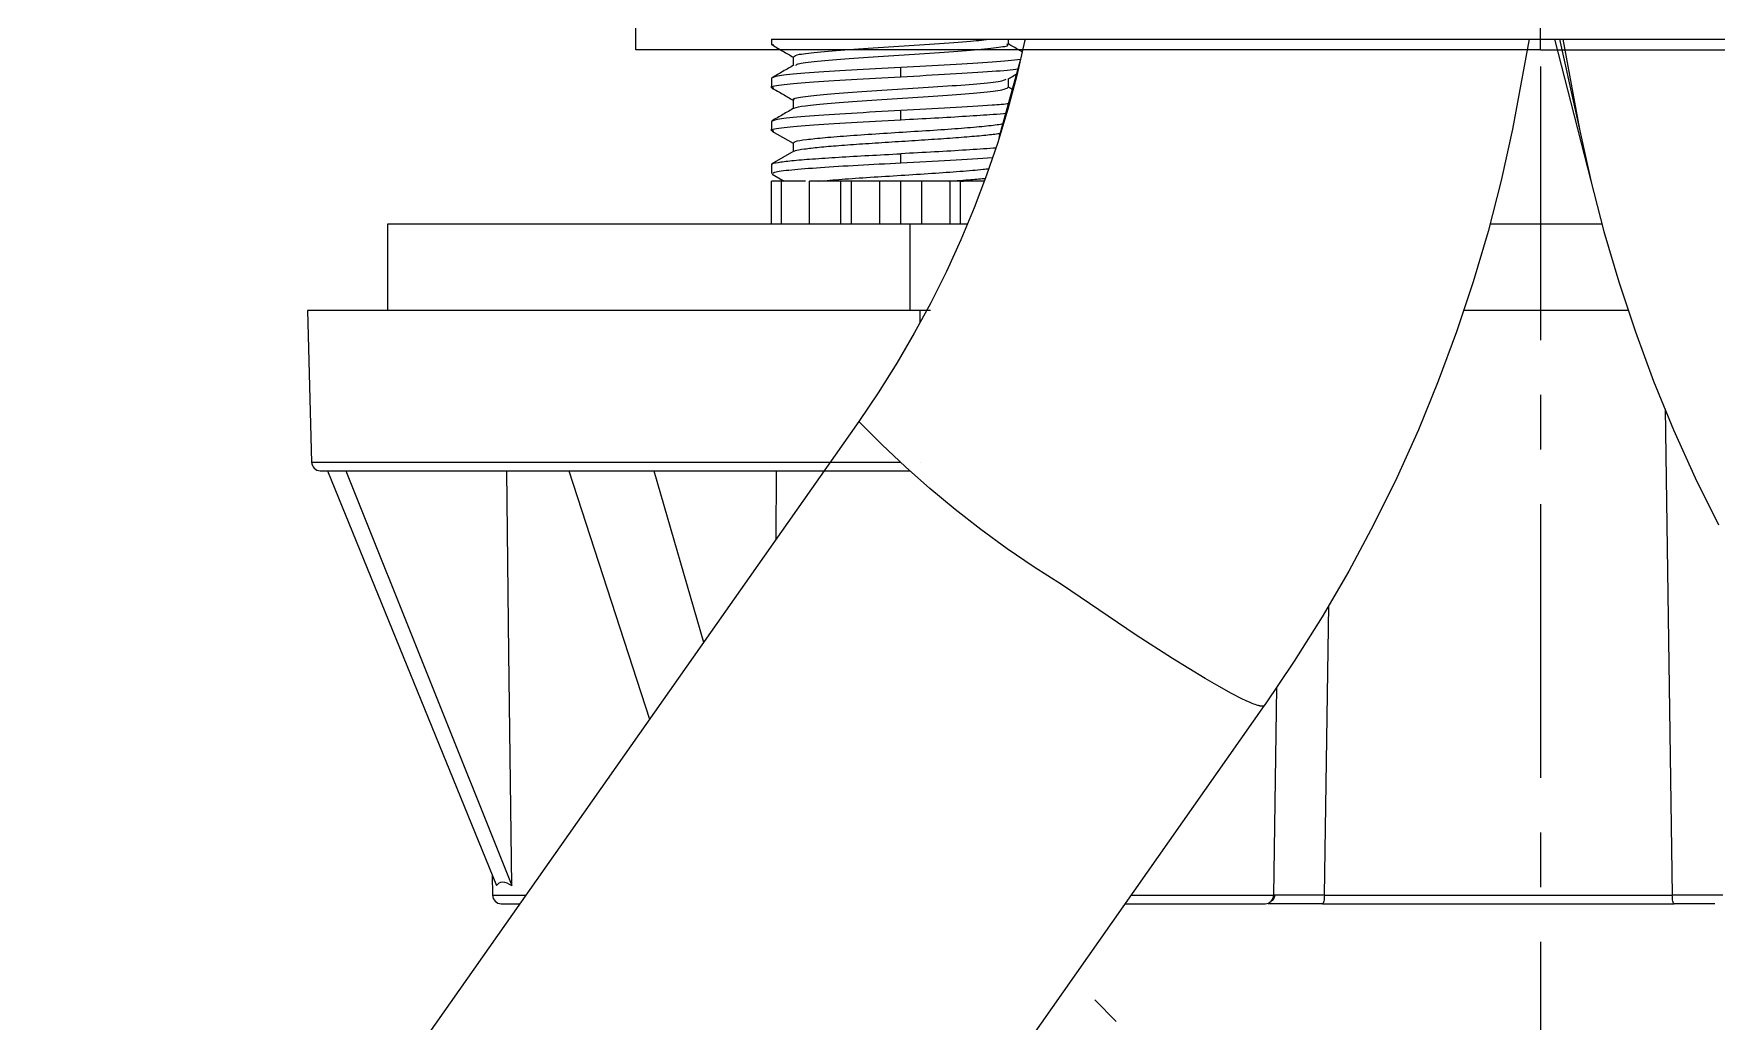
# Model space of a CAD drawing. Header units: millimetres. Extents: x 1261 to 1854, y -639 to -219.
# Drawn here: x 1638.79 to 1677.84, y -508.79 to -485.86 of the extents above; entities that cross this region are included whole.
import ezdxf

# ---------------------------------------------------------------- set-up
doc = ezdxf.new("R2010")
doc.units = ezdxf.units.MM
doc.header["$LTSCALE"] = 0.1
doc.linetypes.add('CENTERX2', pattern=[101.6, 63.5, -12.7, 12.7, -12.7])
doc.layers.get('0').update_dxf_attribs({"lineweight": 13})
doc.layers.add('CENTER', color=1, linetype='CENTERX2')

msp = doc.modelspace()

# ---------------------------------------------------------------- linework, layer by layer
at = {"color": 7, "linetype": 'Continuous', "lineweight": 25}
for p, q in [((1652.764, -486.237), (1652.764, -485.737)), ((1673.764, -486.237), (1652.764, -486.237)), ((1655.915, -485.987), (1689.15, -485.987)), ((1655.915, -485.987), (1655.915, -486.111)), ((1655.97, -486.126), (1655.915, -486.111)), ((1661.412, -486.111), (1661.412, -485.987)), ((1673.764, -486.237), (1694.764, -486.237)), ((1656.417, -486.397), (1656.417, -486.601)), ((1655.915, -486.899), (1655.915, -487.111)), ((1658.915, -486.861), (1658.915, -486.649)), ((1661.414, -487.111), (1661.414, -486.907)), ((1656.416, -487.397), (1656.416, -487.601)), ((1658.915, -487.861), (1658.915, -487.649)), ((1655.915, -487.899), (1655.915, -488.111)), ((1655.925, -488.122), (1656.416, -488.407)), ((1656.432, -488.592), (1655.924, -488.887)), ((1656.416, -488.398), (1656.416, -488.601)), ((1655.915, -488.899), (1655.915, -489.111)), ((1658.915, -488.861), (1658.915, -488.649)), ((1655.915, -490.287), (1655.915, -489.287)), ((1656.143, -489.287), (1655.915, -489.287)), ((1655.926, -489.123), (1656.21, -489.288)), ((1656.143, -490.287), (1656.143, -489.287)), ((1656.703, -489.287), (1656.143, -489.287)), ((1656.794, -490.287), (1656.794, -489.287)), ((1657.526, -489.287), (1656.794, -489.287)), ((1657.526, -490.287), (1657.526, -489.287)), ((1657.767, -489.287), (1657.526, -489.287)), ((1657.767, -490.287), (1657.767, -489.287)), ((1658.427, -489.287), (1657.767, -489.287)), ((1658.427, -490.287), (1658.427, -489.287)), ((1658.915, -489.287), (1658.427, -489.287)), ((1658.915, -490.287), (1658.915, -489.287)), ((1659.403, -489.287), (1658.915, -489.287)), ((1659.403, -490.287), (1659.403, -489.287)), ((1660.063, -489.287), (1659.403, -489.287)), ((1660.063, -490.287), (1660.063, -489.287)), ((1660.287, -489.287), (1660.063, -489.287)), ((1660.287, -489.287), (1660.371, -489.287)), ((1660.304, -490.287), (1660.304, -489.287)), ((1660.852, -489.287), (1660.371, -489.287)), ((1646.998, -490.287), (1646.998, -492.287)), ((1659.134, -490.287), (1646.998, -490.287)), ((1659.134, -492.287), (1659.134, -490.287)), ((1660.458, -490.287), (1659.134, -490.287)), ((1675.194, -490.287), (1672.586, -490.287)), ((1645.146, -492.287), (1645.239, -495.81)), ((1659.358, -492.287), (1645.146, -492.287)), ((1675.801, -492.287), (1671.979, -492.287)), ((1676.653, -494.57), (1676.822, -505.857)), ((1645.44, -496.006), (1659.122, -496.006)), ((1645.607, -496.006), (1649.527, -505.633)), ((1646.035, -496.006), (1649.883, -505.633)), ((1651.206, -496.006), (1653.081, -501.773)), ((1653.179, -496.006), (1654.337, -499.986)), ((1668.746, -505.857), (1668.846, -499.137)), ((1667.637, -501.035), (1667.569, -505.857)), ((1649.431, -505.398), (1649.439, -505.858)), ((1649.64, -506.056), (1650.071, -506.056)), ((1664.118, -506.056), (1667.368, -506.056)), ((1668.701, -506.056), (1676.866, -506.056)), ((1668.746, -505.857), (1672.784, -505.857)), ((1672.784, -505.857), (1676.822, -505.857)), ((1663.915, -508.787), (1663.415, -508.287))]:
    msp.add_line(p, q, dxfattribs=at)
at = {"color": 8, "linetype": 'Continuous', "lineweight": 25}
for p, q in [((1673.764, -486.237), (1673.764, -485.737)), ((1645.239, -495.81), (1658.908, -495.81)), ((1659.381, -495.81), (1659.381, -495.81)), ((1649.439, -505.858), (1650.209, -505.858)), ((1664.258, -505.857), (1667.569, -505.857))]:
    msp.add_line(p, q, dxfattribs=at)
for p, q in [((1661.789, -486.047), (1661.607, -486.833)), ((1661.801, -485.987), (1661.789, -486.047)), ((1673.499, -485.987), (1673.111, -488.078)), ((1674.087, -485.987), (1675.236, -490.452)), ((1674.206, -485.987), (1674.932, -489.27)), ((1674.281, -485.987), (1674.669, -488.078)), ((1661.198, -488.272), (1661.691, -486.48)), ((1661.607, -486.833), (1661.398, -487.613)), ((1661.398, -487.613), (1661.164, -488.386)), ((1673.111, -488.078), (1672.848, -489.27)), ((1661.164, -488.386), (1660.904, -489.15)), ((1660.904, -489.15), (1660.618, -489.905)), ((1672.848, -489.27), (1672.544, -490.452)), ((1660.618, -489.905), (1660.307, -490.65)), ((1672.544, -490.452), (1672.199, -491.623)), ((1675.236, -490.452), (1675.581, -491.623)), ((1660.307, -490.65), (1659.972, -491.384)), ((1659.972, -491.384), (1659.612, -492.107)), ((1672.199, -491.623), (1671.815, -492.782)), ((1675.581, -491.623), (1675.965, -492.782)), ((1659.612, -492.107), (1659.228, -492.817)), ((1659.228, -492.817), (1658.82, -493.514)), ((1671.815, -492.782), (1671.391, -493.927)), ((1675.965, -492.782), (1676.389, -493.927)), ((1658.82, -493.514), (1658.39, -494.196)), ((1671.391, -493.927), (1670.927, -495.056)), ((1676.389, -493.927), (1676.853, -495.056)), ((1658.39, -494.196), (1657.937, -494.864)), ((1657.937, -494.864), (1638.788, -522.108)), ((1658.471, -495.399), (1657.937, -494.864)), ((1670.927, -495.056), (1670.426, -496.169)), ((1676.853, -495.056), (1677.354, -496.169)), ((1659.023, -495.918), (1658.471, -495.399)), ((1659.591, -496.42), (1659.023, -495.918)), ((1670.426, -496.169), (1669.886, -497.264)), ((1677.354, -496.169), (1677.894, -497.264)), ((1660.174, -496.904), (1659.591, -496.42)), ((1660.773, -497.37), (1660.174, -496.904)), ((1661.385, -497.817), (1660.773, -497.37)), ((1669.886, -497.264), (1669.31, -498.34)), ((1662.01, -498.244), (1661.385, -497.817)), ((1662.647, -498.651), (1662.01, -498.244)), ((1669.31, -498.34), (1668.696, -499.395)), ((1664.381, -499.825), (1662.647, -498.651)), ((1668.696, -499.395), (1668.047, -500.429)), ((1665.224, -500.367), (1664.381, -499.825)), ((1665.977, -500.827), (1665.224, -500.367)), ((1668.047, -500.429), (1667.363, -501.44)), ((1666.304, -501.017), (1665.977, -500.827)), ((1666.589, -501.174), (1666.304, -501.017)), ((1667.351, -501.456), (1648.222, -528.671)), ((1666.831, -501.299), (1666.589, -501.174)), ((1666.934, -501.348), (1666.831, -501.299)), ((1667.026, -501.389), (1666.934, -501.348)), ((1667.068, -501.407), (1667.026, -501.389)), ((1667.107, -501.422), (1667.068, -501.407)), ((1667.142, -501.435), (1667.107, -501.422)), ((1667.175, -501.447), (1667.142, -501.435)), ((1667.205, -501.456), (1667.175, -501.447)), ((1667.219, -501.46), (1667.205, -501.456)), ((1667.232, -501.463), (1667.219, -501.46)), ((1667.245, -501.466), (1667.232, -501.463)), ((1667.257, -501.468), (1667.245, -501.466)), ((1667.268, -501.47), (1667.257, -501.468)), ((1667.278, -501.472), (1667.268, -501.47)), ((1667.288, -501.473), (1667.278, -501.472)), ((1667.297, -501.473), (1667.288, -501.473)), ((1667.306, -501.473), (1667.297, -501.473)), ((1667.313, -501.473), (1667.306, -501.473)), ((1667.321, -501.472), (1667.313, -501.473)), ((1667.327, -501.471), (1667.321, -501.472)), ((1667.333, -501.469), (1667.327, -501.471)), ((1667.338, -501.467), (1667.333, -501.469)), ((1667.342, -501.465), (1667.338, -501.467)), ((1667.346, -501.462), (1667.342, -501.465)), ((1667.35, -501.458), (1667.346, -501.462)), ((1667.352, -501.455), (1667.35, -501.458)), ((1667.354, -501.45), (1667.352, -501.455)), ((1667.356, -501.446), (1667.354, -501.45)), ((1667.357, -501.441), (1667.356, -501.446)), ((1667.357, -501.435), (1667.357, -501.441))]:
    msp.add_line(p, q)
at = {"color": 7, "linetype": 'Continuous', "lineweight": 25, "flags": 128}
for points in [[(1659.358, -492.287), (1659.36, -492.573)], [(1649.883, -505.633), (1649.818, -500.242), (1649.767, -496.006)], [(1656.021, -497.59), (1656.029, -496.006)]]:
    msp.add_lwpolyline(points, dxfattribs=at)
at = {"color": 7, "linetype": 'Continuous', "lineweight": 25}
for centre, start, end in [((1645.44, -495.805), 181.5, 270), ((1649.64, -505.855), 181, 270), ((1667.368, -505.855), 270, 359.2)]:
    msp.add_arc(centre, 0.201, start, end, dxfattribs=at)
for points, knots in [([(1655.925, -486.122), (1656.01, -486.171), (1656.174, -486.266), (1656.338, -486.361), (1656.417, -486.407)], [0, 0, 0, 0, 0.51726, 1, 1, 1, 1]), ([(1656.431, -486.397), (1656.454, -486.379), (1656.503, -486.34), (1657.022, -486.281), (1657.795, -486.22), (1658.747, -486.159), (1659.712, -486.097), (1660.533, -486.04), (1660.864, -486.004), (1661.011, -485.987)], [0, 0, 0, 0, 0.134399, 0.283742, 0.432763, 0.582072, 0.731138, 0.880405, 1, 1, 1, 1]), ([(1656.476, -486.593), (1656.494, -486.58), (1656.543, -486.547), (1657.028, -486.494), (1657.795, -486.432), (1658.747, -486.371), (1659.716, -486.31), (1660.572, -486.249), (1661.168, -486.187), (1661.438, -486.141), (1661.387, -486.115), (1661.377, -486.11)], [0, 0, 0, 0, 0.07838, 0.205378, 0.332103, 0.459073, 0.585835, 0.71277, 0.839574, 0.966468, 1, 1, 1, 1]), ([(1661.733, -486.288), (1661.706, -486.272), (1661.599, -486.209), (1661.492, -486.147), (1661.412, -486.101)], [0.3491012, 0.3491012, 0.3491012, 0.3491012, 0.5167419, 1, 1, 1, 1]), ([(1656.433, -486.592), (1656.348, -486.641), (1656.179, -486.74), (1656.009, -486.838), (1655.924, -486.887)], [0, 0, 0, 0, 0.499849, 1, 1, 1, 1]), ([(1661.693, -486.461), (1661.691, -486.461), (1661.526, -486.482), (1661.097, -486.524), (1660.091, -486.587), (1659.307, -486.628), (1658.915, -486.649)], [0.2911032, 0.2911032, 0.2911032, 0.2911032, 0.2941752, 0.5294501, 0.7647252, 1, 1, 1, 1]), ([(1655.966, -487.125), (1655.946, -487.12), (1655.838, -487.094), (1656.095, -487.048), (1656.732, -486.986), (1657.739, -486.923), (1658.523, -486.881), (1658.915, -486.861)], [0, 0, 0, 0, 0.05303, 0.289772, 0.526515, 0.763257, 1, 1, 1, 1]), ([(1658.915, -486.649), (1658.522, -486.67), (1657.736, -486.712), (1656.744, -486.774), (1656.05, -486.837), (1655.96, -486.878), (1655.915, -486.899)], [0, 0, 0, 0, 0.25, 0.5, 0.75, 1, 1, 1, 1]), ([(1656.447, -487.397), (1656.437, -487.393), (1656.385, -487.367), (1656.666, -487.321), (1657.246, -487.26), (1658.11, -487.199), (1659.078, -487.138), (1660.028, -487.077), (1660.804, -487.016), (1661.287, -486.961), (1661.339, -486.928), (1661.36, -486.915)], [0, 0, 0, 0, 0.03039, 0.157184, 0.284068, 0.410819, 0.53774, 0.66445, 0.791403, 0.91808, 1, 1, 1, 1]), ([(1658.915, -486.861), (1659.308, -486.84), (1660.094, -486.798), (1661.053, -486.738), (1661.502, -486.698), (1661.642, -486.679)], [0, 0, 0, 0, 0.2499999, 0.4999999, 0.7249839, 0.7249839, 0.7249839, 0.7249839]), ([(1655.922, -487.121), (1656.007, -487.17), (1656.171, -487.265), (1656.336, -487.361), (1656.416, -487.407)], [0, 0, 0, 0, 0.516011, 1, 1, 1, 1]), ([(1656.435, -487.593), (1656.501, -487.573), (1656.636, -487.533), (1657.258, -487.473), (1658.108, -487.411), (1659.079, -487.35), (1660.026, -487.289), (1660.807, -487.228), (1661.323, -487.168), (1661.376, -487.129), (1661.402, -487.11)], [0, 0, 0, 0, 0.122822, 0.249435, 0.375916, 0.502566, 0.629007, 0.75569, 0.882097, 1, 1, 1, 1]), ([(1658.915, -487.649), (1658.522, -487.67), (1657.736, -487.712), (1656.744, -487.774), (1656.05, -487.837), (1655.96, -487.878), (1655.915, -487.899)], [0, 0, 0, 0, 0.25, 0.5, 0.75, 1, 1, 1, 1]), ([(1656.432, -487.592), (1656.347, -487.641), (1656.177, -487.74), (1656.007, -487.838), (1655.922, -487.888)], [0, 0, 0, 0, 0.499854, 1, 1, 1, 1]), ([(1661.431, -487.49), (1661.316, -487.502), (1660.945, -487.534), (1660.091, -487.587), (1659.307, -487.628), (1658.915, -487.649)], [0.4013679, 0.4013679, 0.4013679, 0.4013679, 0.5293727, 0.7646864, 1, 1, 1, 1]), ([(1658.915, -487.861), (1659.18, -487.846), (1659.709, -487.818), (1660.447, -487.776), (1661.001, -487.739), (1661.275, -487.717), (1661.369, -487.708)], [0, 0, 0, 0, 0.1685024, 0.3370045, 0.5055068, 0.6103254, 0.6103254, 0.6103254, 0.6103254]), ([(1655.969, -488.125), (1655.948, -488.12), (1655.838, -488.095), (1656.094, -488.048), (1656.732, -487.986), (1657.738, -487.923), (1658.523, -487.881), (1658.915, -487.861)], [0, 0, 0, 0, 0.055848, 0.291886, 0.527924, 0.763962, 1, 1, 1, 1]), ([(1656.436, -488.399), (1656.438, -488.388), (1656.444, -488.361), (1656.699, -488.319), (1657.133, -488.273), (1657.725, -488.227), (1658.413, -488.181), (1659.144, -488.135), (1659.855, -488.089), (1660.489, -488.043), (1660.986, -487.997), (1661.225, -487.965), (1661.293, -487.949), (1661.297, -487.948)], [0, 0, 0, 0, 0.0701196, 0.1652806, 0.2604903, 0.3556427, 0.4508589, 0.5460043, 0.6412254, 0.7363666, 0.8315904, 0.9267312, 0.9320138, 0.9320138, 0.9320138, 0.9320138]), ([(1656.448, -488.594), (1656.453, -488.588), (1656.47, -488.569), (1656.661, -488.537), (1657, -488.497), (1657.465, -488.458), (1658.017, -488.418), (1658.624, -488.379), (1659.249, -488.339), (1659.853, -488.3), (1660.4, -488.26), (1660.856, -488.221), (1661.105, -488.192), (1661.21, -488.176), (1661.228, -488.173)], [0, 0, 0, 0, 0.0358825, 0.1175332, 0.1992458, 0.2808844, 0.3625872, 0.4442584, 0.525922, 0.6076291, 0.6892665, 0.7709768, 0.8526344, 0.8709769, 0.8709769, 0.8709769, 0.8709769]), ([(1661.119, -488.518), (1661.098, -488.52), (1660.893, -488.535), (1660.448, -488.565), (1659.709, -488.607), (1659.18, -488.635), (1658.915, -488.649)], [0.5042403, 0.5042403, 0.5042403, 0.5042403, 0.5228161, 0.6818773, 0.8409386, 1, 1, 1, 1]), ([(1655.933, -488.899), (1655.928, -488.896), (1655.902, -488.879), (1656.045, -488.849), (1656.358, -488.809), (1656.846, -488.769), (1657.459, -488.729), (1658.163, -488.689), (1658.664, -488.662), (1658.915, -488.649)], [0, 0, 0, 0, 0.042983, 0.202486, 0.361989, 0.521491, 0.680994, 0.840497, 1, 1, 1, 1]), ([(1655.951, -489.111), (1655.952, -489.098), (1655.955, -489.068), (1656.342, -489.021), (1657.014, -488.967), (1657.91, -488.914), (1658.58, -488.878), (1658.915, -488.861)], [0, 0, 0, 0, 0.1468613, 0.360146, 0.5734308, 0.7867153, 1, 1, 1, 1]), ([(1658.915, -488.861), (1659.308, -488.84), (1660.094, -488.798), (1660.759, -488.756), (1661.042, -488.735), (1661.045, -488.735)], [0, 0, 0, 0, 0.2499999, 0.4999999, 0.5025583, 0.5025583, 0.5025583, 0.5025583]), ([(1657.01, -489.287), (1657.181, -489.272), (1657.524, -489.241), (1658.198, -489.195), (1658.919, -489.149), (1659.644, -489.103), (1660.305, -489.057), (1660.729, -489.021), (1660.915, -489.001), (1660.956, -488.997)], [0, 0, 0, 0, 0.1245411, 0.2489732, 0.3735366, 0.4979882, 0.6225486, 0.7470008, 0.7841379, 0.7841379, 0.7841379, 0.7841379]), ([(1660.026, -489.287), (1660.205, -489.274), (1660.524, -489.251), (1660.779, -489.227), (1660.878, -489.217)], [0, 0, 0, 0, 0.2236381, 0.3984697, 0.3984697, 0.3984697, 0.3984697]), ([(1659.602, -492.287), (1659.559, -492.287), (1659.474, -492.287), (1659.396, -492.287), (1659.358, -492.287)], [0, 0, 0, 0, 0.5002092, 1, 1, 1, 1]), ([(1649.527, -505.633), (1649.568, -505.59), (1649.652, -505.503), (1649.806, -505.59), (1649.883, -505.633)], [0, 0, 0, 0, 0.5, 1, 1, 1, 1]), ([(1668.701, -506.056), (1668.498, -506.056), (1668.09, -506.056), (1667.651, -506.056), (1667.507, -506.056), (1667.443, -506.056)], [0, 0, 0, 0, 0.359059, 0.717557, 1, 1, 1, 1]), ([(1667.59, -505.856), (1667.589, -505.868), (1667.588, -505.894), (1667.577, -505.931), (1667.559, -505.967), (1667.541, -505.988), (1667.531, -505.998)], [0, 0, 0, 0, 0.232977, 0.479957, 0.737231, 1, 1, 1, 1]), ([(1668.746, -505.857), (1668.584, -505.858), (1668.26, -505.858), (1667.88, -505.858), (1667.619, -505.858), (1667.586, -505.858), (1667.569, -505.857)], [0, 0, 0, 0, 0.249931, 0.499901, 0.749921, 1, 1, 1, 1]), ([(1668.746, -505.857), (1668.745, -505.884), (1668.743, -505.936), (1668.733, -506.001), (1668.719, -506.047), (1668.707, -506.053), (1668.701, -506.056)], [0, 0, 0, 0, 0.249997, 0.499999, 0.750003, 1, 1, 1, 1]), ([(1677.998, -505.857), (1677.982, -505.858), (1677.948, -505.858), (1677.688, -505.858), (1677.308, -505.858), (1676.984, -505.858), (1676.822, -505.857)], [0, 0, 0, 0, 0.250088, 0.50011, 0.750078, 1, 1, 1, 1]), ([(1676.866, -506.056), (1676.861, -506.053), (1676.849, -506.047), (1676.835, -506.001), (1676.824, -505.936), (1676.823, -505.884), (1676.822, -505.857)], [0, 0, 0, 0, 0.250001, 0.5, 0.749998, 1, 1, 1, 1]), ([(1677.81, -506.056), (1677.786, -506.056), (1677.676, -506.056), (1677.345, -506.056), (1677.026, -506.056), (1676.866, -506.056)], [0, 0, 0, 0, 0.1213, 0.560161, 1, 1, 1, 1])]:
    msp.add_open_spline(points, degree=3, knots=knots, dxfattribs=at)
for points in [[(1661.397, -486.917), (1661.47, -486.874), (1661.544, -486.832), (1661.617, -486.789)], [(1661.519, -487.162), (1661.484, -487.142), (1661.449, -487.122), (1661.414, -487.101)], [(1659.381, -495.81), (1659.381, -495.81), (1659.381, -495.81), (1659.381, -495.81)]]:
    msp.add_open_spline(points, degree=3, dxfattribs=at)
at = {"layer": 'CENTER'}
msp.add_line((1673.764, -354.544), (1673.764, -525.129), dxfattribs=at)

doc.saveas('drawing.dxf')
